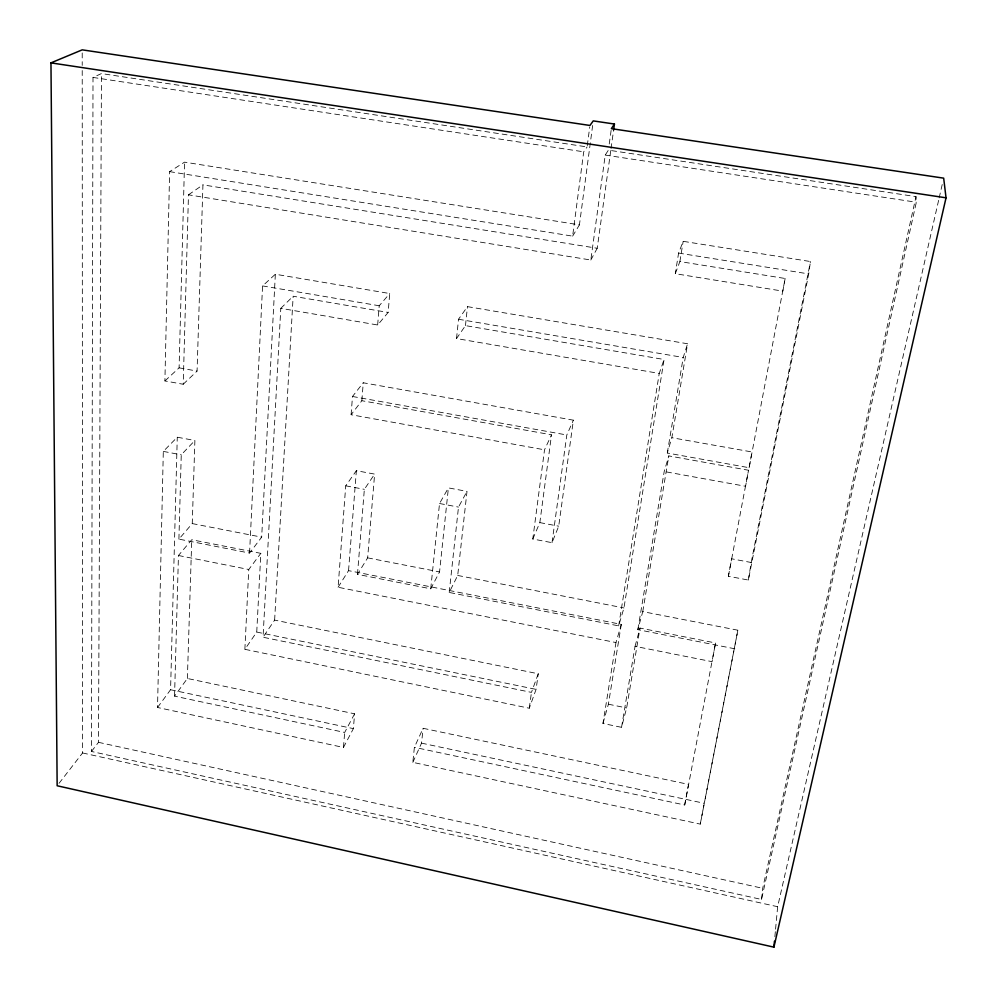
<?xml version="1.0" encoding="UTF-8"?>
<svg xmlns="http://www.w3.org/2000/svg" width="997" height="997" viewBox="0 0 997 997"><rect width="100%" height="100%" fill="white"/><g stroke="black" fill="none" stroke-linecap="round" stroke-linejoin="round"><path stroke-width="0.75" stroke-dasharray="4.99 3.74" d="M592.642 125.485L579.431 224.861L184.545 162.15L169.627 171.646L164.904 380.941L183.211 384.256L188.47 194.814L590.822 260.018L605.229 155.083L608.394 150.148L916.006 196.621L916.33 202.241L761.521 899.444L91.475 751.464L93.008 77.43L101.457 73.566L587.108 146.933L589.738 127.005M91.475 751.464L98.491 742.329L101.457 73.566M354.608 713.815L344.675 732.446L174.55 696.143L187.374 678.483L354.608 713.815L353.374 728.633L343.467 747.438L157.526 707.484L163.309 451.404L177.267 437.209L194.889 440.5L192.259 523.587L178.912 539.128L249.562 553.061L261.675 537.146L275.346 274.237L389.727 293.529L388.145 312.435L377.664 324.997L280.793 308.335L263.034 637.233L531.451 692.392L538.243 673.76L274.624 620.097L263.034 637.233M157.526 707.484L170.574 689.737L177.267 437.209M164.904 380.941L179.099 367.843L184.545 162.15M174.55 696.143L178.451 555.503L191.748 539.738L260.828 553.347L256.74 632.073L244.876 649.321L529.282 708.219L536.087 689.376L538.243 673.76M178.912 539.128L181.255 454.794L194.889 440.5M187.374 678.483L191.748 539.738M183.211 384.256L197.07 371.071L202.939 184.856L597.215 248.265L610.825 150.111M244.876 649.321L248.764 569.499L260.828 553.347M249.562 553.061L262.572 285.927L275.346 274.237M274.624 620.097L293.155 296.234L388.145 312.435M338.083 587.27L348.551 570.633L621.293 624.384L615.972 642.554L338.083 587.27L345.735 485.826L356.365 470.684L374.635 474.098L367.644 557.859L357.474 574.347L430.729 588.803L439.552 571.917L448.401 487.894L467.007 491.371L457.698 575.456L449.211 592.455L618.651 625.879L623.948 607.946L664.077 359.493L465.462 325.62L456.526 338.556L659.241 373.426L664.077 359.493M351.106 414.715L352.489 396.482L363.244 382.773L573.387 420.173L558.706 526.179L552.014 542.68L532.784 539.016L544.524 449.809L551.515 434.817L361.849 400.707L351.106 414.715L544.524 449.809M348.551 570.633L356.365 470.684M361.849 400.707L363.244 382.773M343.467 747.438L344.675 732.446M357.474 574.347L364.354 489.328L374.635 474.098M377.664 324.997L379.221 305.767L389.727 293.529M774.881 936.669L775.429 930.675M775.566 929.179L777.648 906.709L938.838 199.4M734.814 648.785L637.831 629.655L642.753 611.622L737.855 630.204L700.255 824.108L412.833 762.356L414.391 747.314L423.102 728.296L688.541 784.377L684.702 804.99L414.391 747.314M430.729 588.803L439.527 503.51L448.401 487.894M456.526 338.556L458.52 319.252L467.468 306.64L687.581 343.766L671.853 437.708L667.292 453.024L749.108 467.718L785.138 278.487L679.892 261.563L675.281 273.701L782.832 291.136L785.138 278.487M412.833 762.356L421.544 743.139L423.102 728.296M465.462 325.62L467.468 306.64M761.521 899.444L762.705 888.302L916.006 196.621M449.211 592.455L458.495 507.087L467.007 491.371M169.627 171.646L572.627 236.139L583.706 151.818L587.108 146.933M532.784 539.016L539.838 522.615L551.515 434.817M529.282 708.219L531.451 692.392M552.014 542.68L566.807 434.979L573.387 420.173M609.242 144.004L611.149 130.196M611.036 148.578L613.591 130.183M748.361 580.055L751.19 562.495L731.611 558.794L728.383 576.254L748.361 580.055L808.704 273.913L810.449 261.538L683.157 241.324L678.596 253.088L675.281 273.701M621.542 727.324L635.052 646.343L712.07 661.672L715.547 642.965L639.999 628.073L626.639 707.945L621.542 727.324L602.961 723.473L615.972 642.554M618.651 625.879L659.241 373.426M602.961 723.473L608.394 704.206L621.293 624.384M679.892 261.563L683.157 241.324M637.831 629.655L664.201 471.519L668.813 455.903L748.523 470.248L745.569 486.287L664.201 471.519M667.292 453.024L683.219 357.462L687.581 343.766M642.753 611.622L668.813 455.903M700.255 824.108L737.855 630.204M749.108 467.718L752.012 451.977L671.853 437.708M684.702 804.99L715.547 642.965M728.383 576.254L748.523 470.248M751.19 562.495L810.449 261.538M939.174 197.88L942.29 184.221M635.052 646.343L639.999 628.073M590.822 260.018L597.215 248.265M572.627 236.139L579.431 224.861M59.035 783.33L82.577 752.959L82.215 66.961M280.793 308.335L293.155 296.234M188.47 194.814L202.939 184.856M93.008 77.43L583.706 151.818M605.229 155.083L916.33 202.241M678.596 253.088L808.704 273.913M262.572 285.927L379.221 305.767M458.52 319.252L683.219 357.462M352.489 396.482L566.807 434.979M179.099 367.843L197.07 371.071M163.309 451.404L181.255 454.794M345.735 485.826L364.354 489.328M439.527 503.51L458.495 507.087M539.838 522.615L558.706 526.179M192.259 523.587L261.675 537.146M367.644 557.859L439.552 571.917M457.698 575.456L623.948 607.946M178.451 555.503L248.764 569.499M256.74 632.073L536.087 689.376M608.394 704.206L626.639 707.945M170.574 689.737L353.374 728.633M421.544 743.139L703.795 803.196M98.491 742.329L762.705 888.302M82.577 752.959L777.648 906.709M82.215 52.966L82.215 65.403"/><path stroke-width="1.5" d="M613.591 130.183L614.439 124.039L593.252 120.899L589.95 125.46L82.215 49.85L50.959 62.873L57.153 785.761L773.909 947.15L774.457 941.156M773.909 947.15L946.041 197.817L943.673 178.151L611.36 128.65L614.439 124.039M50.959 62.873L946.041 197.817"/></g></svg>
